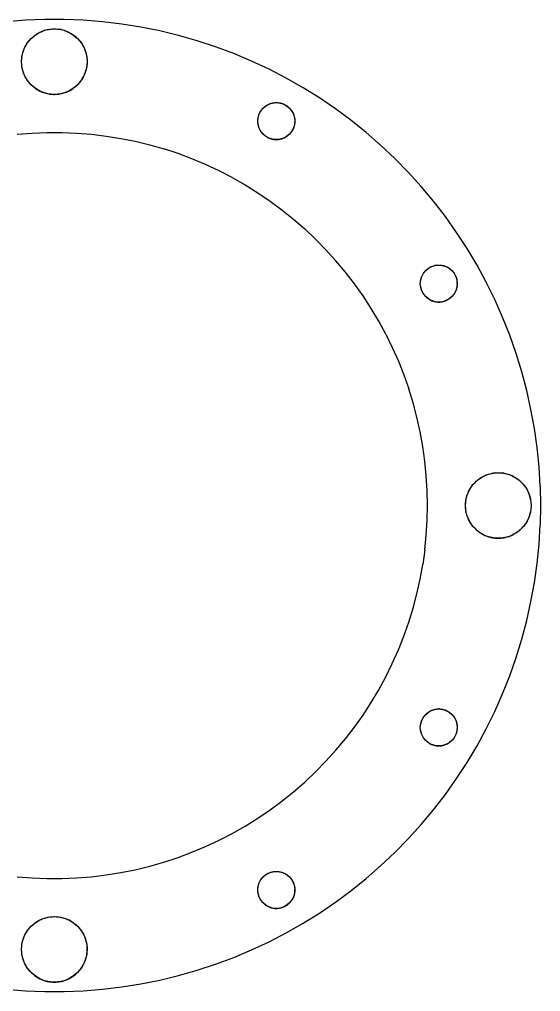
# Model space of a CAD drawing. Header units: millimetres. Extents: x -65 to 206, y -204 to 46.
# Drawn here: x -3.3 to 46, y -46 to 46 of the extents above; entities that cross this region are included whole.
import ezdxf

# ---------------------------------------------------------------- set-up
doc = ezdxf.new("R2010")
doc.units = ezdxf.units.MM
doc.layers.add('TOP_XY', color=7, linetype='Continuous')

msp = doc.modelspace()

# ---------------------------------------------------------------- linework, layer by layer
for centre, radius in [((0, 42), 3.1), ((21, 36.373), 1.75), ((36.373, 21), 1.75), ((42, 0), 3.1), ((36.373, -21), 1.75), ((21, -36.373), 1.75), ((0, -42), 3.1)]:
    msp.add_circle(centre, radius)
at = {"layer": 'TOP_XY'}
for p, q in [((-0.915, 45.991), (-2.742, 45.918)), ((0.915, 45.991), (-0.915, 45.991)), ((2.742, 45.918), (0.915, 45.991)), ((-2.742, 45.918), (-4.566, 45.773)), ((-0.43, 45.07), (-0.308, 45.085)), ((-0.308, 45.085), (-0.185, 45.094)), ((-0.185, 45.094), (-0.062, 45.099)), ((-0.062, 45.099), (0.062, 45.099)), ((0.062, 45.099), (0.185, 45.094)), ((0.185, 45.094), (0.308, 45.085)), ((0.308, 45.085), (0.43, 45.07)), ((4.566, 45.773), (2.742, 45.918)), ((6.382, 45.555), (4.566, 45.773)), ((8.188, 45.265), (6.382, 45.555)), ((9.981, 44.904), (8.188, 45.265)), ((-2.256, 44.126), (-2.17, 44.214)), ((-2.17, 44.214), (-2.08, 44.298)), ((-2.08, 44.298), (-1.987, 44.379)), ((-1.987, 44.379), (-1.891, 44.456)), ((-1.891, 44.456), (-1.792, 44.53)), ((-1.792, 44.53), (-1.69, 44.599)), ((-1.69, 44.599), (-1.585, 44.664)), ((-1.585, 44.664), (-1.478, 44.725)), ((-1.478, 44.725), (-1.369, 44.781)), ((-1.369, 44.781), (-1.257, 44.834)), ((-1.257, 44.834), (-1.143, 44.881)), ((-1.143, 44.881), (-1.028, 44.925)), ((-1.028, 44.925), (-0.911, 44.963)), ((-0.911, 44.963), (-0.792, 44.997)), ((-0.792, 44.997), (-0.673, 45.026)), ((-0.673, 45.026), (-0.552, 45.05)), ((-0.552, 45.05), (-0.43, 45.07)), ((0.552, 45.05), (0.43, 45.07)), ((0.673, 45.026), (0.552, 45.05)), ((0.673, 45.026), (0.792, 44.997)), ((0.792, 44.997), (0.911, 44.963)), ((0.911, 44.963), (1.028, 44.925)), ((1.028, 44.925), (1.143, 44.881)), ((1.143, 44.881), (1.257, 44.834)), ((1.257, 44.834), (1.369, 44.781)), ((1.369, 44.781), (1.478, 44.725)), ((1.478, 44.725), (1.585, 44.664)), ((1.585, 44.664), (1.69, 44.599)), ((1.69, 44.599), (1.792, 44.53)), ((1.792, 44.53), (1.891, 44.456)), ((1.891, 44.456), (1.987, 44.379)), ((1.987, 44.379), (2.08, 44.298)), ((2.08, 44.298), (2.17, 44.214)), ((2.17, 44.214), (2.256, 44.126)), ((11.758, 44.472), (9.981, 44.904)), ((13.517, 43.969), (11.758, 44.472)), ((-2.858, 43.201), (-2.808, 43.313)), ((-2.808, 43.313), (-2.754, 43.424)), ((-2.754, 43.424), (-2.695, 43.532)), ((-2.695, 43.532), (-2.632, 43.638)), ((-2.632, 43.638), (-2.565, 43.741)), ((-2.565, 43.741), (-2.493, 43.842)), ((-2.493, 43.842), (-2.418, 43.94)), ((-2.418, 43.94), (-2.339, 44.034)), ((-2.339, 44.034), (-2.256, 44.126)), ((2.256, 44.126), (2.339, 44.034)), ((2.339, 44.034), (2.418, 43.94)), ((2.418, 43.94), (2.493, 43.842)), ((2.493, 43.842), (2.565, 43.741)), ((2.565, 43.741), (2.632, 43.638)), ((2.632, 43.638), (2.695, 43.532)), ((2.695, 43.532), (2.754, 43.424)), ((2.754, 43.424), (2.808, 43.313)), ((2.808, 43.313), (2.858, 43.201)), ((15.254, 43.397), (13.517, 43.969)), ((16.968, 42.756), (15.254, 43.397)), ((-3.09, 42.246), (-3.078, 42.369)), ((-3.078, 42.369), (-3.061, 42.491)), ((-3.061, 42.491), (-3.039, 42.612)), ((-3.039, 42.612), (-3.012, 42.733)), ((-3.012, 42.733), (-2.981, 42.852)), ((-2.981, 42.852), (-2.944, 42.97)), ((-2.944, 42.97), (-2.904, 43.086)), ((-2.904, 43.086), (-2.858, 43.201)), ((2.858, 43.201), (2.904, 43.086)), ((2.904, 43.086), (2.944, 42.97)), ((2.944, 42.97), (2.981, 42.852)), ((2.981, 42.852), (3.012, 42.733)), ((3.012, 42.733), (3.039, 42.612)), ((3.039, 42.612), (3.061, 42.491)), ((3.061, 42.491), (3.078, 42.369)), ((3.078, 42.369), (3.09, 42.246)), ((18.654, 42.048), (16.968, 42.756)), ((-3.1, 42), (-3.098, 42.123)), ((-3.098, 41.877), (-3.1, 42)), ((-3.098, 42.123), (-3.09, 42.246)), ((-3.09, 41.754), (-3.098, 41.877)), ((-3.078, 41.631), (-3.09, 41.754)), ((-3.061, 41.509), (-3.078, 41.631)), ((-3.039, 41.388), (-3.061, 41.509)), ((3.061, 41.509), (3.039, 41.388)), ((3.078, 41.631), (3.061, 41.509)), ((3.09, 41.754), (3.078, 41.631)), ((3.09, 42.246), (3.098, 42.123)), ((3.098, 41.877), (3.09, 41.754)), ((3.098, 42.123), (3.1, 42)), ((3.1, 42), (3.098, 41.877)), ((20.311, 41.273), (18.654, 42.048)), ((-3.012, 41.267), (-3.039, 41.388)), ((-2.981, 41.148), (-3.012, 41.267)), ((-2.944, 41.03), (-2.981, 41.148)), ((-2.904, 40.914), (-2.944, 41.03)), ((-2.858, 40.799), (-2.904, 40.914)), ((-2.808, 40.687), (-2.858, 40.799)), ((-2.754, 40.576), (-2.808, 40.687)), ((-2.695, 40.468), (-2.754, 40.576)), ((2.695, 40.468), (2.754, 40.576)), ((2.754, 40.576), (2.808, 40.687)), ((2.808, 40.687), (2.858, 40.799)), ((2.858, 40.799), (2.904, 40.914)), ((2.904, 40.914), (2.944, 41.03)), ((2.944, 41.03), (2.981, 41.148)), ((2.981, 41.148), (3.012, 41.267)), ((3.039, 41.388), (3.012, 41.267)), ((21.936, 40.433), (20.311, 41.273)), ((-2.632, 40.362), (-2.695, 40.468)), ((-2.565, 40.259), (-2.632, 40.362)), ((-2.493, 40.158), (-2.565, 40.259)), ((-2.418, 40.06), (-2.493, 40.158)), ((-2.339, 39.966), (-2.418, 40.06)), ((-2.256, 39.874), (-2.339, 39.966)), ((-2.256, 39.874), (-2.17, 39.786)), ((-2.17, 39.786), (-2.08, 39.702)), ((-2.08, 39.702), (-1.987, 39.621)), ((-1.987, 39.621), (-1.891, 39.544)), ((1.891, 39.544), (1.987, 39.621)), ((1.987, 39.621), (2.08, 39.702)), ((2.08, 39.702), (2.17, 39.786)), ((2.17, 39.786), (2.256, 39.874)), ((2.256, 39.874), (2.339, 39.966)), ((2.339, 39.966), (2.418, 40.06)), ((2.418, 40.06), (2.493, 40.158)), ((2.493, 40.158), (2.565, 40.259)), ((2.565, 40.259), (2.632, 40.362)), ((2.632, 40.362), (2.695, 40.468)), ((23.526, 39.529), (21.936, 40.433)), ((-1.891, 39.544), (-1.792, 39.47)), ((-1.792, 39.47), (-1.69, 39.401)), ((-1.69, 39.401), (-1.585, 39.336)), ((-1.585, 39.336), (-1.478, 39.275)), ((-1.478, 39.275), (-1.369, 39.219)), ((-1.369, 39.219), (-1.257, 39.166)), ((-1.257, 39.166), (-1.143, 39.119)), ((-1.143, 39.119), (-1.028, 39.075)), ((-1.028, 39.075), (-0.911, 39.037)), ((-0.911, 39.037), (-0.792, 39.003)), ((-0.792, 39.003), (-0.673, 38.974)), ((-0.673, 38.974), (-0.552, 38.95)), ((-0.552, 38.95), (-0.43, 38.93)), ((-0.43, 38.93), (-0.308, 38.915)), ((-0.308, 38.915), (-0.185, 38.906)), ((-0.185, 38.906), (-0.062, 38.901)), ((-0.062, 38.901), (0.062, 38.901)), ((0.062, 38.901), (0.185, 38.906)), ((0.185, 38.906), (0.308, 38.915)), ((0.308, 38.915), (0.43, 38.93)), ((0.43, 38.93), (0.552, 38.95)), ((0.552, 38.95), (0.673, 38.974)), ((0.673, 38.974), (0.792, 39.003)), ((0.792, 39.003), (0.911, 39.037)), ((0.911, 39.037), (1.028, 39.075)), ((1.028, 39.075), (1.143, 39.119)), ((1.143, 39.119), (1.257, 39.166)), ((1.257, 39.166), (1.369, 39.219)), ((1.369, 39.219), (1.478, 39.275)), ((1.478, 39.275), (1.585, 39.336)), ((1.585, 39.336), (1.69, 39.401)), ((1.69, 39.401), (1.792, 39.47)), ((1.792, 39.47), (1.891, 39.544)), ((25.079, 38.562), (23.526, 39.529)), ((19.826, 37.67), (19.878, 37.716)), ((19.878, 37.716), (19.932, 37.76)), ((19.932, 37.76), (19.988, 37.801)), ((19.988, 37.801), (20.046, 37.84)), ((20.046, 37.84), (20.105, 37.877)), ((20.105, 37.877), (20.165, 37.911)), ((20.165, 37.911), (20.227, 37.943)), ((20.227, 37.943), (20.29, 37.973)), ((20.29, 37.973), (20.354, 38)), ((20.354, 38), (20.42, 38.024)), ((20.42, 38.024), (20.486, 38.046)), ((20.486, 38.046), (20.553, 38.065)), ((20.553, 38.065), (20.62, 38.081)), ((20.62, 38.081), (20.689, 38.095)), ((20.689, 38.095), (20.757, 38.106)), ((20.757, 38.106), (20.826, 38.114)), ((20.826, 38.114), (20.896, 38.12)), ((20.896, 38.12), (20.965, 38.123)), ((20.965, 38.123), (21.035, 38.123)), ((21.035, 38.123), (21.104, 38.12)), ((21.104, 38.12), (21.174, 38.114)), ((21.174, 38.114), (21.243, 38.106)), ((21.243, 38.106), (21.311, 38.095)), ((21.311, 38.095), (21.38, 38.081)), ((21.38, 38.081), (21.447, 38.065)), ((21.447, 38.065), (21.514, 38.046)), ((21.514, 38.046), (21.58, 38.024)), ((21.58, 38.024), (21.646, 38)), ((21.646, 38), (21.71, 37.973)), ((21.71, 37.973), (21.773, 37.943)), ((21.773, 37.943), (21.835, 37.911)), ((21.835, 37.911), (21.895, 37.877)), ((21.895, 37.877), (21.954, 37.84)), ((21.954, 37.84), (22.012, 37.801)), ((22.012, 37.801), (22.068, 37.76)), ((22.068, 37.76), (22.122, 37.716)), ((22.122, 37.716), (22.174, 37.67)), ((26.592, 37.535), (25.079, 38.562)), ((19.3, 36.787), (19.317, 36.854)), ((19.317, 36.854), (19.338, 36.92)), ((19.338, 36.92), (19.361, 36.986)), ((19.361, 36.986), (19.387, 37.051)), ((19.387, 37.051), (19.415, 37.114)), ((19.415, 37.114), (19.446, 37.177)), ((19.446, 37.177), (19.479, 37.238)), ((19.479, 37.238), (19.514, 37.298)), ((19.514, 37.298), (19.552, 37.356)), ((19.552, 37.356), (19.592, 37.413)), ((19.592, 37.413), (19.635, 37.468)), ((19.635, 37.468), (19.68, 37.521)), ((19.68, 37.521), (19.726, 37.573)), ((19.726, 37.573), (19.775, 37.623)), ((19.775, 37.623), (19.826, 37.67)), ((22.174, 37.67), (22.225, 37.623)), ((22.225, 37.623), (22.274, 37.573)), ((22.274, 37.573), (22.32, 37.521)), ((22.32, 37.521), (22.365, 37.468)), ((22.365, 37.468), (22.408, 37.413)), ((22.408, 37.413), (22.448, 37.356)), ((22.448, 37.356), (22.486, 37.298)), ((22.486, 37.298), (22.521, 37.238)), ((22.521, 37.238), (22.554, 37.177)), ((22.554, 37.177), (22.585, 37.114)), ((22.585, 37.114), (22.613, 37.051)), ((22.613, 37.051), (22.639, 36.986)), ((22.639, 36.986), (22.662, 36.92)), ((22.662, 36.92), (22.683, 36.854)), ((22.683, 36.854), (22.7, 36.787)), ((28.063, 36.448), (26.592, 37.535)), ((19.25, 36.373), (19.251, 36.443)), ((19.251, 36.303), (19.25, 36.373)), ((19.251, 36.443), (19.256, 36.512)), ((19.256, 36.234), (19.251, 36.303)), ((19.256, 36.512), (19.262, 36.581)), ((19.262, 36.165), (19.256, 36.234)), ((19.262, 36.581), (19.272, 36.65)), ((19.272, 36.096), (19.262, 36.165)), ((19.272, 36.65), (19.284, 36.719)), ((19.284, 36.027), (19.272, 36.096)), ((19.284, 36.719), (19.3, 36.787)), ((19.3, 35.959), (19.284, 36.027)), ((19.317, 35.892), (19.3, 35.959)), ((19.338, 35.826), (19.317, 35.892)), ((22.683, 35.892), (22.662, 35.826)), ((22.7, 35.959), (22.683, 35.892)), ((22.7, 36.787), (22.716, 36.719)), ((22.716, 36.027), (22.7, 35.959)), ((22.716, 36.719), (22.728, 36.65)), ((22.728, 36.096), (22.716, 36.027)), ((22.728, 36.65), (22.738, 36.581)), ((22.738, 36.165), (22.728, 36.096)), ((22.738, 36.581), (22.744, 36.512)), ((22.744, 36.234), (22.738, 36.165)), ((22.744, 36.512), (22.749, 36.443)), ((22.749, 36.303), (22.744, 36.234)), ((22.749, 36.443), (22.75, 36.373)), ((22.749, 36.303), (22.75, 36.373)), ((29.49, 35.303), (28.063, 36.448)), ((-3.504, 35.126), (-2.104, 35.237)), ((-2.104, 35.237), (-0.702, 35.293)), ((-0.702, 35.293), (0.702, 35.293)), ((0.702, 35.293), (2.104, 35.237)), ((2.104, 35.237), (3.504, 35.126)), ((3.504, 35.126), (4.897, 34.959)), ((4.897, 34.959), (6.283, 34.736)), ((19.361, 35.76), (19.338, 35.826)), ((19.387, 35.695), (19.361, 35.76)), ((19.415, 35.632), (19.387, 35.695)), ((19.446, 35.569), (19.415, 35.632)), ((19.479, 35.508), (19.446, 35.569)), ((19.514, 35.448), (19.479, 35.508)), ((19.552, 35.39), (19.514, 35.448)), ((19.592, 35.333), (19.552, 35.39)), ((19.635, 35.278), (19.592, 35.333)), ((19.68, 35.225), (19.635, 35.278)), ((19.726, 35.173), (19.68, 35.225)), ((19.726, 35.173), (19.775, 35.123)), ((19.775, 35.123), (19.826, 35.076)), ((19.826, 35.076), (19.878, 35.03)), ((19.878, 35.03), (19.932, 34.986)), ((19.932, 34.986), (19.988, 34.945)), ((22.012, 34.945), (22.068, 34.986)), ((22.068, 34.986), (22.122, 35.03)), ((22.122, 35.03), (22.174, 35.076)), ((22.174, 35.076), (22.225, 35.123)), ((22.225, 35.123), (22.274, 35.173)), ((22.32, 35.225), (22.274, 35.173)), ((22.365, 35.278), (22.32, 35.225)), ((22.408, 35.333), (22.365, 35.278)), ((22.448, 35.39), (22.408, 35.333)), ((22.486, 35.448), (22.448, 35.39)), ((22.521, 35.508), (22.486, 35.448)), ((22.554, 35.569), (22.521, 35.508)), ((22.585, 35.632), (22.554, 35.569)), ((22.613, 35.695), (22.585, 35.632)), ((22.639, 35.76), (22.613, 35.695)), ((22.662, 35.826), (22.639, 35.76)), ((30.871, 34.103), (29.49, 35.303)), ((6.283, 34.736), (7.659, 34.459)), ((7.659, 34.459), (9.023, 34.127)), ((9.023, 34.127), (10.373, 33.742)), ((19.988, 34.945), (20.046, 34.906)), ((20.046, 34.906), (20.105, 34.869)), ((20.105, 34.869), (20.165, 34.835)), ((20.165, 34.835), (20.227, 34.803)), ((20.227, 34.803), (20.29, 34.773)), ((20.29, 34.773), (20.354, 34.746)), ((20.354, 34.746), (20.42, 34.722)), ((20.42, 34.722), (20.486, 34.7)), ((20.486, 34.7), (20.553, 34.681)), ((20.553, 34.681), (20.62, 34.665)), ((20.62, 34.665), (20.689, 34.651)), ((20.689, 34.651), (20.757, 34.64)), ((20.757, 34.64), (20.826, 34.632)), ((20.826, 34.632), (20.896, 34.626)), ((20.896, 34.626), (20.965, 34.623)), ((20.965, 34.623), (21.035, 34.623)), ((21.035, 34.623), (21.104, 34.626)), ((21.104, 34.626), (21.174, 34.632)), ((21.174, 34.632), (21.243, 34.64)), ((21.243, 34.64), (21.311, 34.651)), ((21.311, 34.651), (21.38, 34.665)), ((21.38, 34.665), (21.447, 34.681)), ((21.447, 34.681), (21.514, 34.7)), ((21.514, 34.7), (21.58, 34.722)), ((21.58, 34.722), (21.646, 34.746)), ((21.646, 34.746), (21.71, 34.773)), ((21.71, 34.773), (21.773, 34.803)), ((21.773, 34.803), (21.835, 34.835)), ((21.835, 34.835), (21.895, 34.869)), ((21.895, 34.869), (21.954, 34.906)), ((21.954, 34.906), (22.012, 34.945)), ((32.202, 32.849), (30.871, 34.103)), ((11.706, 33.302), (10.373, 33.742)), ((13.021, 32.811), (11.706, 33.302)), ((14.315, 32.267), (13.021, 32.811)), ((15.587, 31.673), (14.315, 32.267)), ((33.482, 31.542), (32.202, 32.849)), ((16.833, 31.028), (15.587, 31.673)), ((34.71, 30.186), (33.482, 31.542)), ((16.833, 31.028), (18.054, 30.334)), ((18.054, 30.334), (19.245, 29.592)), ((19.245, 29.592), (20.407, 28.804)), ((35.883, 28.783), (34.71, 30.186)), ((20.407, 28.804), (21.536, 27.97)), ((36.999, 27.333), (35.883, 28.783)), ((21.536, 27.97), (22.631, 27.091)), ((22.631, 27.091), (23.69, 26.17)), ((38.056, 25.841), (36.999, 27.333)), ((23.69, 26.17), (24.711, 25.208)), ((39.053, 24.307), (38.056, 25.841)), ((25.694, 24.205), (24.711, 25.208)), ((26.636, 23.165), (25.694, 24.205)), ((39.989, 22.735), (39.053, 24.307)), ((27.536, 22.087), (26.636, 23.165)), ((28.392, 20.975), (27.536, 22.087)), ((34.966, 22.04), (35.008, 22.095)), ((35.008, 22.095), (35.053, 22.148)), ((35.053, 22.148), (35.099, 22.2)), ((35.099, 22.2), (35.148, 22.25)), ((35.148, 22.25), (35.199, 22.297)), ((35.199, 22.297), (35.251, 22.343)), ((35.251, 22.343), (35.305, 22.387)), ((35.305, 22.387), (35.361, 22.428)), ((35.361, 22.428), (35.419, 22.467)), ((35.478, 22.504), (35.419, 22.467)), ((35.539, 22.538), (35.478, 22.504)), ((35.539, 22.538), (35.6, 22.57)), ((35.6, 22.57), (35.663, 22.6)), ((35.663, 22.6), (35.728, 22.627)), ((35.728, 22.627), (35.793, 22.651)), ((35.793, 22.651), (35.859, 22.673)), ((35.859, 22.673), (35.926, 22.692)), ((35.926, 22.692), (35.993, 22.708)), ((36.062, 22.722), (35.993, 22.708)), ((36.13, 22.733), (36.062, 22.722)), ((36.13, 22.733), (36.199, 22.741)), ((36.199, 22.741), (36.269, 22.747)), ((36.269, 22.747), (36.338, 22.75)), ((36.338, 22.75), (36.408, 22.75)), ((36.408, 22.75), (36.477, 22.747)), ((36.477, 22.747), (36.547, 22.741)), ((36.547, 22.741), (36.616, 22.733)), ((36.616, 22.733), (36.685, 22.722)), ((36.685, 22.722), (36.753, 22.708)), ((36.753, 22.708), (36.82, 22.692)), ((36.887, 22.673), (36.82, 22.692)), ((36.953, 22.651), (36.887, 22.673)), ((36.953, 22.651), (37.019, 22.627)), ((37.019, 22.627), (37.083, 22.6)), ((37.083, 22.6), (37.146, 22.57)), ((37.146, 22.57), (37.208, 22.538)), ((37.208, 22.538), (37.268, 22.504)), ((37.268, 22.504), (37.327, 22.467)), ((37.327, 22.467), (37.385, 22.428)), ((37.385, 22.428), (37.441, 22.387)), ((37.441, 22.387), (37.495, 22.343)), ((37.495, 22.343), (37.547, 22.297)), ((37.547, 22.297), (37.598, 22.25)), ((37.598, 22.25), (37.647, 22.2)), ((37.694, 22.148), (37.647, 22.2)), ((37.738, 22.095), (37.694, 22.148)), ((37.738, 22.095), (37.781, 22.04)), ((40.861, 21.128), (39.989, 22.735)), ((34.629, 21.139), (34.636, 21.208)), ((34.636, 21.208), (34.645, 21.277)), ((34.645, 21.277), (34.658, 21.346)), ((34.658, 21.346), (34.673, 21.414)), ((34.673, 21.414), (34.69, 21.481)), ((34.69, 21.481), (34.711, 21.547)), ((34.711, 21.547), (34.734, 21.613)), ((34.734, 21.613), (34.76, 21.678)), ((34.76, 21.678), (34.788, 21.741)), ((34.788, 21.741), (34.819, 21.804)), ((34.819, 21.804), (34.852, 21.865)), ((34.852, 21.865), (34.887, 21.925)), ((34.887, 21.925), (34.925, 21.983)), ((34.925, 21.983), (34.966, 22.04)), ((37.781, 22.04), (37.821, 21.983)), ((37.821, 21.983), (37.859, 21.925)), ((37.859, 21.925), (37.894, 21.865)), ((37.894, 21.865), (37.928, 21.804)), ((37.928, 21.804), (37.958, 21.741)), ((37.958, 21.741), (37.987, 21.678)), ((37.987, 21.678), (38.012, 21.613)), ((38.012, 21.613), (38.035, 21.547)), ((38.035, 21.547), (38.056, 21.481)), ((38.056, 21.481), (38.073, 21.414)), ((38.073, 21.414), (38.089, 21.346)), ((38.089, 21.346), (38.101, 21.277)), ((38.111, 21.208), (38.101, 21.277)), ((38.118, 21.139), (38.111, 21.208)), ((29.204, 19.83), (28.392, 20.975)), ((34.623, 21), (34.624, 21.07)), ((34.624, 20.93), (34.623, 21)), ((34.624, 21.07), (34.629, 21.139)), ((34.629, 20.861), (34.624, 20.93)), ((34.636, 20.792), (34.629, 20.861)), ((34.645, 20.723), (34.636, 20.792)), ((34.658, 20.654), (34.645, 20.723)), ((34.673, 20.586), (34.658, 20.654)), ((34.69, 20.519), (34.673, 20.586)), ((34.711, 20.453), (34.69, 20.519)), ((34.734, 20.387), (34.711, 20.453)), ((34.76, 20.322), (34.734, 20.387)), ((34.788, 20.259), (34.76, 20.322)), ((34.819, 20.196), (34.788, 20.259)), ((37.958, 20.259), (37.928, 20.196)), ((37.958, 20.259), (37.987, 20.322)), ((37.987, 20.322), (38.012, 20.387)), ((38.035, 20.453), (38.012, 20.387)), ((38.056, 20.519), (38.035, 20.453)), ((38.073, 20.586), (38.056, 20.519)), ((38.089, 20.654), (38.073, 20.586)), ((38.101, 20.723), (38.089, 20.654)), ((38.111, 20.792), (38.101, 20.723)), ((38.118, 20.861), (38.111, 20.792)), ((38.118, 21.139), (38.122, 21.07)), ((38.122, 20.93), (38.118, 20.861)), ((38.123, 21), (38.122, 21.07)), ((38.122, 20.93), (38.123, 21)), ((41.669, 19.486), (40.861, 21.128)), ((29.969, 18.653), (29.204, 19.83)), ((34.852, 20.135), (34.819, 20.196)), ((34.887, 20.075), (34.852, 20.135)), ((34.925, 20.017), (34.887, 20.075)), ((34.966, 19.96), (34.925, 20.017)), ((35.008, 19.905), (34.966, 19.96)), ((35.053, 19.852), (35.008, 19.905)), ((35.099, 19.8), (35.053, 19.852)), ((35.099, 19.8), (35.148, 19.75)), ((35.148, 19.75), (35.199, 19.703)), ((35.199, 19.703), (35.251, 19.657)), ((35.251, 19.657), (35.305, 19.613)), ((35.305, 19.613), (35.361, 19.572)), ((35.361, 19.572), (35.419, 19.533)), ((35.419, 19.533), (35.478, 19.496)), ((35.478, 19.496), (35.539, 19.462)), ((35.539, 19.462), (35.6, 19.43)), ((35.6, 19.43), (35.663, 19.4)), ((35.663, 19.4), (35.728, 19.373)), ((35.728, 19.373), (35.793, 19.349)), ((35.793, 19.349), (35.859, 19.327)), ((35.859, 19.327), (35.926, 19.308)), ((36.82, 19.308), (36.887, 19.327)), ((36.953, 19.349), (36.887, 19.327)), ((37.019, 19.373), (36.953, 19.349)), ((37.019, 19.373), (37.083, 19.4)), ((37.083, 19.4), (37.146, 19.43)), ((37.208, 19.462), (37.146, 19.43)), ((37.268, 19.496), (37.208, 19.462)), ((37.327, 19.533), (37.268, 19.496)), ((37.385, 19.572), (37.327, 19.533)), ((37.441, 19.613), (37.385, 19.572)), ((37.495, 19.657), (37.441, 19.613)), ((37.495, 19.657), (37.547, 19.703)), ((37.547, 19.703), (37.598, 19.75)), ((37.647, 19.8), (37.598, 19.75)), ((37.694, 19.852), (37.647, 19.8)), ((37.738, 19.905), (37.694, 19.852)), ((37.781, 19.96), (37.738, 19.905)), ((37.821, 20.017), (37.781, 19.96)), ((37.859, 20.075), (37.821, 20.017)), ((37.894, 20.135), (37.859, 20.075)), ((37.928, 20.196), (37.894, 20.135)), ((42.41, 17.814), (41.669, 19.486)), ((30.687, 17.447), (29.969, 18.653)), ((35.926, 19.308), (35.993, 19.292)), ((35.993, 19.292), (36.062, 19.278)), ((36.062, 19.278), (36.13, 19.267)), ((36.13, 19.267), (36.199, 19.259)), ((36.199, 19.259), (36.269, 19.253)), ((36.269, 19.253), (36.338, 19.25)), ((36.338, 19.25), (36.408, 19.25)), ((36.408, 19.25), (36.477, 19.253)), ((36.477, 19.253), (36.547, 19.259)), ((36.547, 19.259), (36.616, 19.267)), ((36.616, 19.267), (36.685, 19.278)), ((36.685, 19.278), (36.753, 19.292)), ((36.753, 19.292), (36.82, 19.308)), ((43.085, 16.114), (42.41, 17.814)), ((31.356, 16.213), (30.687, 17.447)), ((31.356, 16.213), (31.976, 14.954)), ((43.692, 14.389), (43.085, 16.114)), ((31.976, 14.954), (32.545, 13.671)), ((44.229, 12.64), (43.692, 14.389)), ((32.545, 13.671), (33.063, 12.366)), ((33.063, 12.366), (33.529, 11.042)), ((44.697, 10.872), (44.229, 12.64)), ((33.941, 9.7), (33.529, 11.042)), ((45.094, 9.086), (44.697, 10.872)), ((34.3, 8.343), (33.941, 9.7)), ((34.604, 6.973), (34.3, 8.343)), ((45.419, 7.286), (45.094, 9.086)), ((34.854, 5.591), (34.604, 6.973)), ((45.673, 5.475), (45.419, 7.286)), ((35.049, 4.201), (34.854, 5.591)), ((45.855, 3.655), (45.673, 5.475)), ((35.188, 2.805), (35.049, 4.201)), ((35.272, 1.403), (35.188, 2.805)), ((40.522, 2.725), (40.631, 2.781)), ((40.631, 2.781), (40.743, 2.834)), ((40.743, 2.834), (40.857, 2.881)), ((40.857, 2.881), (40.972, 2.925)), ((40.972, 2.925), (41.089, 2.963)), ((41.089, 2.963), (41.208, 2.997)), ((41.208, 2.997), (41.327, 3.026)), ((41.327, 3.026), (41.448, 3.05)), ((41.57, 3.07), (41.448, 3.05)), ((41.692, 3.085), (41.57, 3.07)), ((41.692, 3.085), (41.815, 3.094)), ((41.815, 3.094), (41.938, 3.099)), ((41.938, 3.099), (42.062, 3.099)), ((42.062, 3.099), (42.185, 3.094)), ((42.185, 3.094), (42.308, 3.085)), ((42.43, 3.07), (42.308, 3.085)), ((42.552, 3.05), (42.43, 3.07)), ((42.552, 3.05), (42.673, 3.026)), ((42.673, 3.026), (42.792, 2.997)), ((42.792, 2.997), (42.911, 2.963)), ((42.911, 2.963), (43.028, 2.925)), ((43.028, 2.925), (43.143, 2.881)), ((43.143, 2.881), (43.257, 2.834)), ((43.369, 2.781), (43.257, 2.834)), ((43.478, 2.725), (43.369, 2.781)), ((45.964, 1.829), (45.855, 3.655)), ((39.435, 1.741), (39.507, 1.842)), ((39.507, 1.842), (39.582, 1.94)), ((39.582, 1.94), (39.661, 2.034)), ((39.661, 2.034), (39.744, 2.126)), ((39.744, 2.126), (39.83, 2.214)), ((39.83, 2.214), (39.92, 2.298)), ((39.92, 2.298), (40.013, 2.379)), ((40.013, 2.379), (40.109, 2.456)), ((40.109, 2.456), (40.208, 2.53)), ((40.208, 2.53), (40.31, 2.599)), ((40.31, 2.599), (40.415, 2.664)), ((40.415, 2.664), (40.522, 2.725)), ((43.478, 2.725), (43.585, 2.664)), ((43.585, 2.664), (43.69, 2.599)), ((43.69, 2.599), (43.792, 2.53)), ((43.792, 2.53), (43.891, 2.456)), ((43.987, 2.379), (43.891, 2.456)), ((44.08, 2.298), (43.987, 2.379)), ((44.08, 2.298), (44.17, 2.214)), ((44.17, 2.214), (44.256, 2.126)), ((44.256, 2.126), (44.339, 2.034)), ((44.418, 1.94), (44.339, 2.034)), ((44.493, 1.842), (44.418, 1.94)), ((44.493, 1.842), (44.565, 1.741)), ((35.3, 0), (35.272, 1.403)), ((39.019, 0.852), (39.056, 0.97)), ((39.056, 0.97), (39.096, 1.086)), ((39.096, 1.086), (39.142, 1.201)), ((39.142, 1.201), (39.192, 1.313)), ((39.192, 1.313), (39.246, 1.424)), ((39.246, 1.424), (39.305, 1.532)), ((39.305, 1.532), (39.368, 1.638)), ((39.368, 1.638), (39.435, 1.741)), ((44.565, 1.741), (44.632, 1.638)), ((44.632, 1.638), (44.695, 1.532)), ((44.695, 1.532), (44.754, 1.424)), ((44.754, 1.424), (44.808, 1.313)), ((44.808, 1.313), (44.858, 1.201)), ((44.858, 1.201), (44.904, 1.086)), ((44.904, 1.086), (44.944, 0.97)), ((44.944, 0.97), (44.981, 0.852)), ((45.964, 1.829), (46, 0)), ((38.9, 0), (38.902, 0.123)), ((38.902, -0.123), (38.9, 0)), ((38.902, 0.123), (38.91, 0.246)), ((38.91, 0.246), (38.922, 0.369)), ((38.922, 0.369), (38.939, 0.491)), ((38.939, 0.491), (38.961, 0.612)), ((38.961, 0.612), (38.988, 0.733)), ((38.988, 0.733), (39.019, 0.852)), ((45.012, 0.733), (44.981, 0.852)), ((45.039, 0.612), (45.012, 0.733)), ((45.039, 0.612), (45.061, 0.491)), ((45.061, 0.491), (45.078, 0.369)), ((45.078, 0.369), (45.09, 0.246)), ((45.09, 0.246), (45.098, 0.123)), ((45.098, 0.123), (45.1, 0)), ((45.1, 0), (45.098, -0.123)), ((46, 0), (45.964, -1.829)), ((35.272, -1.403), (35.3, 0)), ((38.91, -0.246), (38.902, -0.123)), ((38.922, -0.369), (38.91, -0.246)), ((38.939, -0.491), (38.922, -0.369)), ((38.961, -0.612), (38.939, -0.491)), ((38.988, -0.733), (38.961, -0.612)), ((39.019, -0.852), (38.988, -0.733)), ((39.056, -0.97), (39.019, -0.852)), ((44.944, -0.97), (44.981, -0.852)), ((44.981, -0.852), (45.012, -0.733)), ((45.012, -0.733), (45.039, -0.612)), ((45.061, -0.491), (45.039, -0.612)), ((45.078, -0.369), (45.061, -0.491)), ((45.09, -0.246), (45.078, -0.369)), ((45.098, -0.123), (45.09, -0.246)), ((35.188, -2.805), (35.272, -1.403)), ((39.096, -1.086), (39.056, -0.97)), ((39.142, -1.201), (39.096, -1.086)), ((39.192, -1.313), (39.142, -1.201)), ((39.246, -1.424), (39.192, -1.313)), ((39.305, -1.532), (39.246, -1.424)), ((39.368, -1.638), (39.305, -1.532)), ((39.435, -1.741), (39.368, -1.638)), ((39.507, -1.842), (39.435, -1.741)), ((44.565, -1.741), (44.493, -1.842)), ((44.632, -1.638), (44.565, -1.741)), ((44.695, -1.532), (44.632, -1.638)), ((44.754, -1.424), (44.695, -1.532)), ((44.808, -1.313), (44.754, -1.424)), ((44.858, -1.201), (44.808, -1.313)), ((44.904, -1.086), (44.858, -1.201)), ((44.944, -0.97), (44.904, -1.086)), ((45.855, -3.655), (45.964, -1.829)), ((39.582, -1.94), (39.507, -1.842)), ((39.661, -2.034), (39.582, -1.94)), ((39.744, -2.126), (39.661, -2.034)), ((39.744, -2.126), (39.83, -2.214)), ((39.83, -2.214), (39.92, -2.298)), ((39.92, -2.298), (40.013, -2.379)), ((40.013, -2.379), (40.109, -2.456)), ((40.109, -2.456), (40.208, -2.53)), ((40.208, -2.53), (40.31, -2.599)), ((40.31, -2.599), (40.415, -2.664)), ((40.415, -2.664), (40.522, -2.725)), ((40.522, -2.725), (40.631, -2.781)), ((43.369, -2.781), (43.478, -2.725)), ((43.585, -2.664), (43.478, -2.725)), ((43.69, -2.599), (43.585, -2.664)), ((43.792, -2.53), (43.69, -2.599)), ((43.891, -2.456), (43.792, -2.53)), ((43.987, -2.379), (43.891, -2.456)), ((44.08, -2.298), (43.987, -2.379)), ((44.17, -2.214), (44.08, -2.298)), ((44.17, -2.214), (44.256, -2.126)), ((44.256, -2.126), (44.339, -2.034)), ((44.339, -2.034), (44.418, -1.94)), ((44.418, -1.94), (44.493, -1.842)), ((35.049, -4.201), (35.188, -2.805)), ((40.631, -2.781), (40.743, -2.834)), ((40.743, -2.834), (40.857, -2.881)), ((40.857, -2.881), (40.972, -2.925)), ((40.972, -2.925), (41.089, -2.963)), ((41.089, -2.963), (41.208, -2.997)), ((41.208, -2.997), (41.327, -3.026)), ((41.327, -3.026), (41.448, -3.05)), ((41.448, -3.05), (41.57, -3.07)), ((41.57, -3.07), (41.692, -3.085)), ((41.692, -3.085), (41.815, -3.094)), ((41.815, -3.094), (41.938, -3.099)), ((41.938, -3.099), (42.062, -3.099)), ((42.062, -3.099), (42.185, -3.094)), ((42.185, -3.094), (42.308, -3.085)), ((42.308, -3.085), (42.43, -3.07)), ((42.43, -3.07), (42.552, -3.05)), ((42.552, -3.05), (42.673, -3.026)), ((42.792, -2.997), (42.673, -3.026)), ((42.911, -2.963), (42.792, -2.997)), ((42.911, -2.963), (43.028, -2.925)), ((43.028, -2.925), (43.143, -2.881)), ((43.143, -2.881), (43.257, -2.834)), ((43.257, -2.834), (43.369, -2.781)), ((45.673, -5.475), (45.855, -3.655)), ((35.049, -4.201), (34.854, -5.591)), ((45.419, -7.286), (45.673, -5.475)), ((34.604, -6.973), (34.854, -5.591)), ((34.3, -8.343), (34.604, -6.973)), ((45.094, -9.086), (45.419, -7.286)), ((33.941, -9.7), (34.3, -8.343)), ((44.697, -10.872), (45.094, -9.086)), ((33.529, -11.042), (33.941, -9.7)), ((44.229, -12.64), (44.697, -10.872)), ((33.063, -12.366), (33.529, -11.042)), ((32.545, -13.671), (33.063, -12.366)), ((43.692, -14.389), (44.229, -12.64)), ((31.976, -14.954), (32.545, -13.671)), ((43.085, -16.114), (43.692, -14.389)), ((31.356, -16.213), (31.976, -14.954)), ((30.687, -17.447), (31.356, -16.213)), ((42.41, -17.814), (43.085, -16.114)), ((29.969, -18.653), (30.687, -17.447)), ((41.669, -19.486), (42.41, -17.814)), ((29.204, -19.83), (29.969, -18.653)), ((35.859, -19.327), (35.926, -19.308)), ((35.926, -19.308), (35.993, -19.292)), ((35.993, -19.292), (36.062, -19.278)), ((36.062, -19.278), (36.13, -19.267)), ((36.13, -19.267), (36.199, -19.259)), ((36.199, -19.259), (36.269, -19.253)), ((36.338, -19.25), (36.269, -19.253)), ((36.408, -19.25), (36.338, -19.25)), ((36.408, -19.25), (36.477, -19.253)), ((36.477, -19.253), (36.547, -19.259)), ((36.547, -19.259), (36.616, -19.267)), ((36.616, -19.267), (36.685, -19.278)), ((36.685, -19.278), (36.753, -19.292)), ((36.753, -19.292), (36.82, -19.308)), ((36.82, -19.308), (36.887, -19.327)), ((28.392, -20.975), (29.204, -19.83)), ((34.788, -20.259), (34.819, -20.196)), ((34.819, -20.196), (34.852, -20.135)), ((34.852, -20.135), (34.887, -20.075)), ((34.887, -20.075), (34.925, -20.017)), ((34.925, -20.017), (34.966, -19.96)), ((34.966, -19.96), (35.008, -19.905)), ((35.008, -19.905), (35.053, -19.852)), ((35.053, -19.852), (35.099, -19.8)), ((35.099, -19.8), (35.148, -19.75)), ((35.148, -19.75), (35.199, -19.703)), ((35.199, -19.703), (35.251, -19.657)), ((35.251, -19.657), (35.305, -19.613)), ((35.305, -19.613), (35.361, -19.572)), ((35.361, -19.572), (35.419, -19.533)), ((35.419, -19.533), (35.478, -19.496)), ((35.478, -19.496), (35.539, -19.462)), ((35.539, -19.462), (35.6, -19.43)), ((35.6, -19.43), (35.663, -19.4)), ((35.663, -19.4), (35.728, -19.373)), ((35.728, -19.373), (35.793, -19.349)), ((35.793, -19.349), (35.859, -19.327)), ((36.887, -19.327), (36.953, -19.349)), ((36.953, -19.349), (37.019, -19.373)), ((37.083, -19.4), (37.019, -19.373)), ((37.146, -19.43), (37.083, -19.4)), ((37.146, -19.43), (37.208, -19.462)), ((37.208, -19.462), (37.268, -19.496)), ((37.268, -19.496), (37.327, -19.533)), ((37.327, -19.533), (37.385, -19.572)), ((37.385, -19.572), (37.441, -19.613)), ((37.441, -19.613), (37.495, -19.657)), ((37.547, -19.703), (37.495, -19.657)), ((37.598, -19.75), (37.547, -19.703)), ((37.598, -19.75), (37.647, -19.8)), ((37.647, -19.8), (37.694, -19.852)), ((37.694, -19.852), (37.738, -19.905)), ((37.738, -19.905), (37.781, -19.96)), ((37.781, -19.96), (37.821, -20.017)), ((37.821, -20.017), (37.859, -20.075)), ((37.859, -20.075), (37.894, -20.135)), ((37.894, -20.135), (37.928, -20.196)), ((37.928, -20.196), (37.958, -20.259)), ((40.861, -21.128), (41.669, -19.486)), ((27.536, -22.087), (28.392, -20.975)), ((34.623, -21), (34.624, -20.93)), ((34.624, -21.07), (34.623, -21)), ((34.624, -20.93), (34.629, -20.861)), ((34.629, -21.139), (34.624, -21.07)), ((34.629, -20.861), (34.636, -20.792)), ((34.636, -21.208), (34.629, -21.139)), ((34.636, -20.792), (34.645, -20.723)), ((34.645, -20.723), (34.658, -20.654)), ((34.658, -20.654), (34.673, -20.586)), ((34.673, -20.586), (34.69, -20.519)), ((34.69, -20.519), (34.711, -20.453)), ((34.711, -20.453), (34.734, -20.387)), ((34.734, -20.387), (34.76, -20.322)), ((34.76, -20.322), (34.788, -20.259)), ((37.987, -20.322), (37.958, -20.259)), ((38.012, -20.387), (37.987, -20.322)), ((38.012, -20.387), (38.035, -20.453)), ((38.035, -20.453), (38.056, -20.519)), ((38.056, -20.519), (38.073, -20.586)), ((38.073, -20.586), (38.089, -20.654)), ((38.089, -20.654), (38.101, -20.723)), ((38.101, -20.723), (38.111, -20.792)), ((38.111, -20.792), (38.118, -20.861)), ((38.111, -21.208), (38.118, -21.139)), ((38.118, -20.861), (38.122, -20.93)), ((38.122, -21.07), (38.118, -21.139)), ((38.122, -20.93), (38.123, -21)), ((38.123, -21), (38.122, -21.07)), ((39.989, -22.735), (40.861, -21.128)), ((34.645, -21.277), (34.636, -21.208)), ((34.658, -21.346), (34.645, -21.277)), ((34.673, -21.414), (34.658, -21.346)), ((34.69, -21.481), (34.673, -21.414)), ((34.711, -21.547), (34.69, -21.481)), ((34.734, -21.613), (34.711, -21.547)), ((34.76, -21.678), (34.734, -21.613)), ((34.788, -21.741), (34.76, -21.678)), ((34.819, -21.804), (34.788, -21.741)), ((34.852, -21.865), (34.819, -21.804)), ((34.887, -21.925), (34.852, -21.865)), ((34.925, -21.983), (34.887, -21.925)), ((34.966, -22.04), (34.925, -21.983)), ((35.008, -22.095), (34.966, -22.04)), ((37.738, -22.095), (37.781, -22.04)), ((37.821, -21.983), (37.781, -22.04)), ((37.859, -21.925), (37.821, -21.983)), ((37.894, -21.865), (37.859, -21.925)), ((37.928, -21.804), (37.894, -21.865)), ((37.958, -21.741), (37.928, -21.804)), ((37.987, -21.678), (37.958, -21.741)), ((38.012, -21.613), (37.987, -21.678)), ((38.035, -21.547), (38.012, -21.613)), ((38.056, -21.481), (38.035, -21.547)), ((38.073, -21.414), (38.056, -21.481)), ((38.089, -21.346), (38.073, -21.414)), ((38.101, -21.277), (38.089, -21.346)), ((38.101, -21.277), (38.111, -21.208)), ((26.636, -23.165), (27.536, -22.087)), ((35.053, -22.148), (35.008, -22.095)), ((35.099, -22.2), (35.053, -22.148)), ((35.099, -22.2), (35.148, -22.25)), ((35.148, -22.25), (35.199, -22.297)), ((35.199, -22.297), (35.251, -22.343)), ((35.251, -22.343), (35.305, -22.387)), ((35.305, -22.387), (35.361, -22.428)), ((35.361, -22.428), (35.419, -22.467)), ((35.419, -22.467), (35.478, -22.504)), ((35.478, -22.504), (35.539, -22.538)), ((35.539, -22.538), (35.6, -22.57)), ((35.6, -22.57), (35.663, -22.6)), ((35.663, -22.6), (35.728, -22.627)), ((35.728, -22.627), (35.793, -22.651)), ((35.793, -22.651), (35.859, -22.673)), ((35.859, -22.673), (35.926, -22.692)), ((35.926, -22.692), (35.993, -22.708)), ((35.993, -22.708), (36.062, -22.722)), ((36.062, -22.722), (36.13, -22.733)), ((36.13, -22.733), (36.199, -22.741)), ((36.199, -22.741), (36.269, -22.747)), ((36.269, -22.747), (36.338, -22.75)), ((36.338, -22.75), (36.408, -22.75)), ((36.408, -22.75), (36.477, -22.747)), ((36.477, -22.747), (36.547, -22.741)), ((36.547, -22.741), (36.616, -22.733)), ((36.616, -22.733), (36.685, -22.722)), ((36.685, -22.722), (36.753, -22.708)), ((36.753, -22.708), (36.82, -22.692)), ((36.82, -22.692), (36.887, -22.673)), ((36.887, -22.673), (36.953, -22.651)), ((37.019, -22.627), (36.953, -22.651)), ((37.083, -22.6), (37.019, -22.627)), ((37.146, -22.57), (37.083, -22.6)), ((37.146, -22.57), (37.208, -22.538)), ((37.208, -22.538), (37.268, -22.504)), ((37.268, -22.504), (37.327, -22.467)), ((37.327, -22.467), (37.385, -22.428)), ((37.385, -22.428), (37.441, -22.387)), ((37.441, -22.387), (37.495, -22.343)), ((37.495, -22.343), (37.547, -22.297)), ((37.547, -22.297), (37.598, -22.25)), ((37.598, -22.25), (37.647, -22.2)), ((37.647, -22.2), (37.694, -22.148)), ((37.694, -22.148), (37.738, -22.095)), ((39.053, -24.307), (39.989, -22.735)), ((25.694, -24.205), (26.636, -23.165)), ((24.711, -25.208), (25.694, -24.205)), ((38.056, -25.841), (39.053, -24.307)), ((23.69, -26.17), (24.711, -25.208)), ((22.631, -27.091), (23.69, -26.17)), ((36.999, -27.333), (38.056, -25.841)), ((21.536, -27.97), (22.631, -27.091)), ((35.883, -28.783), (36.999, -27.333)), ((20.407, -28.804), (21.536, -27.97)), ((19.245, -29.592), (20.407, -28.804)), ((34.71, -30.186), (35.883, -28.783)), ((16.833, -31.028), (18.054, -30.334)), ((18.054, -30.334), (19.245, -29.592)), ((33.482, -31.542), (34.71, -30.186)), ((15.587, -31.673), (16.833, -31.028)), ((14.315, -32.267), (15.587, -31.673)), ((32.202, -32.849), (33.482, -31.542)), ((11.706, -33.302), (13.021, -32.811)), ((13.021, -32.811), (14.315, -32.267)), ((30.871, -34.103), (32.202, -32.849)), ((9.023, -34.127), (10.373, -33.742)), ((10.373, -33.742), (11.706, -33.302)), ((4.897, -34.959), (6.283, -34.736)), ((6.283, -34.736), (7.659, -34.459)), ((7.659, -34.459), (9.023, -34.127)), ((19.932, -34.986), (19.988, -34.945)), ((19.988, -34.945), (20.046, -34.906)), ((20.046, -34.906), (20.105, -34.869)), ((20.105, -34.869), (20.165, -34.835)), ((20.165, -34.835), (20.227, -34.803)), ((20.227, -34.803), (20.29, -34.773)), ((20.29, -34.773), (20.354, -34.746)), ((20.354, -34.746), (20.42, -34.722)), ((20.42, -34.722), (20.486, -34.7)), ((20.486, -34.7), (20.553, -34.681)), ((20.553, -34.681), (20.62, -34.665)), ((20.62, -34.665), (20.689, -34.651)), ((20.689, -34.651), (20.757, -34.64)), ((20.757, -34.64), (20.826, -34.632)), ((20.826, -34.632), (20.896, -34.626)), ((20.896, -34.626), (20.965, -34.623)), ((20.965, -34.623), (21.035, -34.623)), ((21.035, -34.623), (21.104, -34.626)), ((21.104, -34.626), (21.174, -34.632)), ((21.174, -34.632), (21.243, -34.64)), ((21.243, -34.64), (21.311, -34.651)), ((21.311, -34.651), (21.38, -34.665)), ((21.38, -34.665), (21.447, -34.681)), ((21.447, -34.681), (21.514, -34.7)), ((21.514, -34.7), (21.58, -34.722)), ((21.58, -34.722), (21.646, -34.746)), ((21.646, -34.746), (21.71, -34.773)), ((21.71, -34.773), (21.773, -34.803)), ((21.773, -34.803), (21.835, -34.835)), ((21.835, -34.835), (21.895, -34.869)), ((21.895, -34.869), (21.954, -34.906)), ((21.954, -34.906), (22.012, -34.945)), ((22.012, -34.945), (22.068, -34.986)), ((29.49, -35.303), (30.871, -34.103)), ((-3.504, -35.126), (-2.104, -35.237)), ((-2.104, -35.237), (-0.702, -35.293)), ((-0.702, -35.293), (0.702, -35.293)), ((0.702, -35.293), (2.104, -35.237)), ((2.104, -35.237), (3.504, -35.126)), ((3.504, -35.126), (4.897, -34.959)), ((19.317, -35.892), (19.338, -35.826)), ((19.338, -35.826), (19.361, -35.76)), ((19.361, -35.76), (19.387, -35.695)), ((19.387, -35.695), (19.415, -35.632)), ((19.415, -35.632), (19.446, -35.569)), ((19.446, -35.569), (19.479, -35.508)), ((19.479, -35.508), (19.514, -35.448)), ((19.514, -35.448), (19.552, -35.39)), ((19.552, -35.39), (19.592, -35.333)), ((19.592, -35.333), (19.635, -35.278)), ((19.635, -35.278), (19.68, -35.225)), ((19.68, -35.225), (19.726, -35.173)), ((19.726, -35.173), (19.775, -35.123)), ((19.775, -35.123), (19.826, -35.076)), ((19.826, -35.076), (19.878, -35.03)), ((19.878, -35.03), (19.932, -34.986)), ((22.068, -34.986), (22.122, -35.03)), ((22.122, -35.03), (22.174, -35.076)), ((22.225, -35.123), (22.174, -35.076)), ((22.274, -35.173), (22.225, -35.123)), ((22.274, -35.173), (22.32, -35.225)), ((22.365, -35.278), (22.32, -35.225)), ((22.408, -35.333), (22.365, -35.278)), ((22.408, -35.333), (22.448, -35.39)), ((22.448, -35.39), (22.486, -35.448)), ((22.486, -35.448), (22.521, -35.508)), ((22.521, -35.508), (22.554, -35.569)), ((22.554, -35.569), (22.585, -35.632)), ((22.585, -35.632), (22.613, -35.695)), ((22.639, -35.76), (22.613, -35.695)), ((22.662, -35.826), (22.639, -35.76)), ((22.662, -35.826), (22.683, -35.892)), ((28.063, -36.448), (29.49, -35.303)), ((19.25, -36.373), (19.251, -36.303)), ((19.251, -36.443), (19.25, -36.373)), ((19.251, -36.303), (19.256, -36.234)), ((19.256, -36.512), (19.251, -36.443)), ((19.256, -36.234), (19.262, -36.165)), ((19.262, -36.581), (19.256, -36.512)), ((19.262, -36.165), (19.272, -36.096)), ((19.272, -36.65), (19.262, -36.581)), ((19.272, -36.096), (19.284, -36.027)), ((19.284, -36.719), (19.272, -36.65)), ((19.284, -36.027), (19.3, -35.959)), ((19.3, -36.787), (19.284, -36.719)), ((19.3, -35.959), (19.317, -35.892)), ((19.317, -36.854), (19.3, -36.787)), ((22.683, -35.892), (22.7, -35.959)), ((22.7, -36.787), (22.683, -36.854)), ((22.7, -35.959), (22.716, -36.027)), ((22.716, -36.719), (22.7, -36.787)), ((22.716, -36.027), (22.728, -36.096)), ((22.728, -36.65), (22.716, -36.719)), ((22.728, -36.096), (22.738, -36.165)), ((22.738, -36.581), (22.728, -36.65)), ((22.738, -36.165), (22.744, -36.234)), ((22.744, -36.512), (22.738, -36.581)), ((22.744, -36.234), (22.749, -36.303)), ((22.744, -36.512), (22.749, -36.443)), ((22.75, -36.373), (22.749, -36.303)), ((22.749, -36.443), (22.75, -36.373)), ((26.592, -37.535), (28.063, -36.448)), ((19.338, -36.92), (19.317, -36.854)), ((19.361, -36.986), (19.338, -36.92)), ((19.387, -37.051), (19.361, -36.986)), ((19.415, -37.114), (19.387, -37.051)), ((19.446, -37.177), (19.415, -37.114)), ((19.479, -37.238), (19.446, -37.177)), ((19.514, -37.298), (19.479, -37.238)), ((19.552, -37.356), (19.514, -37.298)), ((19.592, -37.413), (19.552, -37.356)), ((19.635, -37.468), (19.592, -37.413)), ((19.68, -37.521), (19.635, -37.468)), ((19.726, -37.573), (19.68, -37.521)), ((19.726, -37.573), (19.775, -37.623)), ((19.775, -37.623), (19.826, -37.67)), ((19.826, -37.67), (19.878, -37.716)), ((22.122, -37.716), (22.174, -37.67)), ((22.174, -37.67), (22.225, -37.623)), ((22.225, -37.623), (22.274, -37.573)), ((22.274, -37.573), (22.32, -37.521)), ((22.32, -37.521), (22.365, -37.468)), ((22.365, -37.468), (22.408, -37.413)), ((22.408, -37.413), (22.448, -37.356)), ((22.448, -37.356), (22.486, -37.298)), ((22.486, -37.298), (22.521, -37.238)), ((22.554, -37.177), (22.521, -37.238)), ((22.585, -37.114), (22.554, -37.177)), ((22.613, -37.051), (22.585, -37.114)), ((22.639, -36.986), (22.613, -37.051)), ((22.662, -36.92), (22.639, -36.986)), ((22.683, -36.854), (22.662, -36.92)), ((25.079, -38.562), (26.592, -37.535)), ((19.878, -37.716), (19.932, -37.76)), ((19.932, -37.76), (19.988, -37.801)), ((19.988, -37.801), (20.046, -37.84)), ((20.046, -37.84), (20.105, -37.877)), ((20.105, -37.877), (20.165, -37.911)), ((20.165, -37.911), (20.227, -37.943)), ((20.227, -37.943), (20.29, -37.973)), ((20.29, -37.973), (20.354, -38)), ((20.354, -38), (20.42, -38.024)), ((20.42, -38.024), (20.486, -38.046)), ((20.486, -38.046), (20.553, -38.065)), ((20.553, -38.065), (20.62, -38.081)), ((20.62, -38.081), (20.689, -38.095)), ((20.689, -38.095), (20.757, -38.106)), ((20.757, -38.106), (20.826, -38.114)), ((20.826, -38.114), (20.896, -38.12)), ((20.896, -38.12), (20.965, -38.123)), ((20.965, -38.123), (21.035, -38.123)), ((21.035, -38.123), (21.104, -38.12)), ((21.104, -38.12), (21.174, -38.114)), ((21.174, -38.114), (21.243, -38.106)), ((21.243, -38.106), (21.311, -38.095)), ((21.311, -38.095), (21.38, -38.081)), ((21.38, -38.081), (21.447, -38.065)), ((21.447, -38.065), (21.514, -38.046)), ((21.514, -38.046), (21.58, -38.024)), ((21.58, -38.024), (21.646, -38)), ((21.646, -38), (21.71, -37.973)), ((21.71, -37.973), (21.773, -37.943)), ((21.773, -37.943), (21.835, -37.911)), ((21.835, -37.911), (21.895, -37.877)), ((21.895, -37.877), (21.954, -37.84)), ((21.954, -37.84), (22.012, -37.801)), ((22.012, -37.801), (22.068, -37.76)), ((22.068, -37.76), (22.122, -37.716)), ((23.526, -39.529), (25.079, -38.562)), ((-1.987, -39.621), (-1.891, -39.544)), ((-1.891, -39.544), (-1.792, -39.47)), ((-1.792, -39.47), (-1.69, -39.401)), ((-1.69, -39.401), (-1.585, -39.336)), ((-1.585, -39.336), (-1.478, -39.275)), ((-1.478, -39.275), (-1.369, -39.219)), ((-1.369, -39.219), (-1.257, -39.166)), ((-1.257, -39.166), (-1.143, -39.119)), ((-1.143, -39.119), (-1.028, -39.075)), ((-1.028, -39.075), (-0.911, -39.037)), ((-0.911, -39.037), (-0.792, -39.003)), ((-0.792, -39.003), (-0.673, -38.974)), ((-0.673, -38.974), (-0.552, -38.95)), ((-0.552, -38.95), (-0.43, -38.93)), ((-0.43, -38.93), (-0.308, -38.915)), ((-0.308, -38.915), (-0.185, -38.906)), ((-0.185, -38.906), (-0.062, -38.901)), ((-0.062, -38.901), (0.062, -38.901)), ((0.062, -38.901), (0.185, -38.906)), ((0.185, -38.906), (0.308, -38.915)), ((0.308, -38.915), (0.43, -38.93)), ((0.43, -38.93), (0.552, -38.95)), ((0.552, -38.95), (0.673, -38.974)), ((0.673, -38.974), (0.792, -39.003)), ((0.792, -39.003), (0.911, -39.037)), ((0.911, -39.037), (1.028, -39.075)), ((1.028, -39.075), (1.143, -39.119)), ((1.143, -39.119), (1.257, -39.166)), ((1.257, -39.166), (1.369, -39.219)), ((1.478, -39.275), (1.369, -39.219)), ((1.585, -39.336), (1.478, -39.275)), ((1.585, -39.336), (1.69, -39.401)), ((1.69, -39.401), (1.792, -39.47)), ((1.792, -39.47), (1.891, -39.544)), ((1.891, -39.544), (1.987, -39.621)), ((21.936, -40.433), (23.526, -39.529)), ((-2.754, -40.576), (-2.695, -40.468)), ((-2.695, -40.468), (-2.632, -40.362)), ((-2.632, -40.362), (-2.565, -40.259)), ((-2.565, -40.259), (-2.493, -40.158)), ((-2.493, -40.158), (-2.418, -40.06)), ((-2.418, -40.06), (-2.339, -39.966)), ((-2.339, -39.966), (-2.256, -39.874)), ((-2.256, -39.874), (-2.17, -39.786)), ((-2.17, -39.786), (-2.08, -39.702)), ((-2.08, -39.702), (-1.987, -39.621)), ((1.987, -39.621), (2.08, -39.702)), ((2.08, -39.702), (2.17, -39.786)), ((2.17, -39.786), (2.256, -39.874)), ((2.256, -39.874), (2.339, -39.966)), ((2.339, -39.966), (2.418, -40.06)), ((2.418, -40.06), (2.493, -40.158)), ((2.493, -40.158), (2.565, -40.259)), ((2.565, -40.259), (2.632, -40.362)), ((2.632, -40.362), (2.695, -40.468)), ((2.695, -40.468), (2.754, -40.576)), ((20.311, -41.273), (21.936, -40.433)), ((-3.061, -41.509), (-3.039, -41.388)), ((-3.039, -41.388), (-3.012, -41.267)), ((-3.012, -41.267), (-2.981, -41.148)), ((-2.981, -41.148), (-2.944, -41.03)), ((-2.944, -41.03), (-2.904, -40.914)), ((-2.904, -40.914), (-2.858, -40.799)), ((-2.858, -40.799), (-2.808, -40.687)), ((-2.808, -40.687), (-2.754, -40.576)), ((2.754, -40.576), (2.808, -40.687)), ((2.808, -40.687), (2.858, -40.799)), ((2.858, -40.799), (2.904, -40.914)), ((2.904, -40.914), (2.944, -41.03)), ((2.981, -41.148), (2.944, -41.03)), ((3.012, -41.267), (2.981, -41.148)), ((3.039, -41.388), (3.012, -41.267)), ((3.039, -41.388), (3.061, -41.509)), ((18.654, -42.048), (20.311, -41.273)), ((-3.1, -42), (-3.098, -41.877)), ((-3.098, -42.123), (-3.1, -42)), ((-3.098, -41.877), (-3.09, -41.754)), ((-3.09, -42.246), (-3.098, -42.123)), ((-3.09, -41.754), (-3.078, -41.631)), ((-3.078, -42.369), (-3.09, -42.246)), ((-3.078, -41.631), (-3.061, -41.509)), ((3.061, -41.509), (3.078, -41.631)), ((3.078, -41.631), (3.09, -41.754)), ((3.078, -42.369), (3.09, -42.246)), ((3.09, -41.754), (3.098, -41.877)), ((3.09, -42.246), (3.098, -42.123)), ((3.1, -42), (3.098, -41.877)), ((3.098, -42.123), (3.1, -42)), ((16.968, -42.756), (18.654, -42.048)), ((-3.061, -42.491), (-3.078, -42.369)), ((-3.039, -42.612), (-3.061, -42.491)), ((-3.012, -42.733), (-3.039, -42.612)), ((-2.981, -42.852), (-3.012, -42.733)), ((-2.944, -42.97), (-2.981, -42.852)), ((-2.904, -43.086), (-2.944, -42.97)), ((-2.858, -43.201), (-2.904, -43.086)), ((-2.808, -43.313), (-2.858, -43.201)), ((2.808, -43.313), (2.858, -43.201)), ((2.858, -43.201), (2.904, -43.086)), ((2.904, -43.086), (2.944, -42.97)), ((2.944, -42.97), (2.981, -42.852)), ((2.981, -42.852), (3.012, -42.733)), ((3.039, -42.612), (3.012, -42.733)), ((3.061, -42.491), (3.039, -42.612)), ((3.061, -42.491), (3.078, -42.369)), ((15.254, -43.397), (16.968, -42.756)), ((-2.754, -43.424), (-2.808, -43.313)), ((-2.695, -43.532), (-2.754, -43.424)), ((-2.632, -43.638), (-2.695, -43.532)), ((-2.565, -43.741), (-2.632, -43.638)), ((-2.493, -43.842), (-2.565, -43.741)), ((-2.418, -43.94), (-2.493, -43.842)), ((-2.339, -44.034), (-2.418, -43.94)), ((-2.256, -44.126), (-2.339, -44.034)), ((-2.256, -44.126), (-2.17, -44.214)), ((2.17, -44.214), (2.256, -44.126)), ((2.256, -44.126), (2.339, -44.034)), ((2.339, -44.034), (2.418, -43.94)), ((2.418, -43.94), (2.493, -43.842)), ((2.493, -43.842), (2.565, -43.741)), ((2.565, -43.741), (2.632, -43.638)), ((2.632, -43.638), (2.695, -43.532)), ((2.695, -43.532), (2.754, -43.424)), ((2.754, -43.424), (2.808, -43.313)), ((11.758, -44.472), (13.517, -43.969)), ((13.517, -43.969), (15.254, -43.397)), ((-2.17, -44.214), (-2.08, -44.298)), ((-2.08, -44.298), (-1.987, -44.379)), ((-1.987, -44.379), (-1.891, -44.456)), ((-1.891, -44.456), (-1.792, -44.53)), ((-1.792, -44.53), (-1.69, -44.599)), ((-1.69, -44.599), (-1.585, -44.664)), ((-1.585, -44.664), (-1.478, -44.725)), ((-1.478, -44.725), (-1.369, -44.781)), ((-1.369, -44.781), (-1.257, -44.834)), ((-1.257, -44.834), (-1.143, -44.881)), ((-1.143, -44.881), (-1.028, -44.925)), ((-1.028, -44.925), (-0.911, -44.963)), ((-0.911, -44.963), (-0.792, -44.997)), ((-0.792, -44.997), (-0.673, -45.026)), ((-0.673, -45.026), (-0.552, -45.05)), ((-0.552, -45.05), (-0.43, -45.07)), ((-0.43, -45.07), (-0.308, -45.085)), ((0.308, -45.085), (0.43, -45.07)), ((0.43, -45.07), (0.552, -45.05)), ((0.552, -45.05), (0.673, -45.026)), ((0.673, -45.026), (0.792, -44.997)), ((0.792, -44.997), (0.911, -44.963)), ((0.911, -44.963), (1.028, -44.925)), ((1.028, -44.925), (1.143, -44.881)), ((1.143, -44.881), (1.257, -44.834)), ((1.257, -44.834), (1.369, -44.781)), ((1.369, -44.781), (1.478, -44.725)), ((1.478, -44.725), (1.585, -44.664)), ((1.585, -44.664), (1.69, -44.599)), ((1.69, -44.599), (1.792, -44.53)), ((1.792, -44.53), (1.891, -44.456)), ((1.891, -44.456), (1.987, -44.379)), ((1.987, -44.379), (2.08, -44.298)), ((2.08, -44.298), (2.17, -44.214)), ((8.188, -45.265), (9.981, -44.904)), ((9.981, -44.904), (11.758, -44.472)), ((-4.566, -45.773), (-2.742, -45.918)), ((-2.742, -45.918), (-0.915, -45.991)), ((-0.915, -45.991), (0.915, -45.991)), ((-0.308, -45.085), (-0.185, -45.094)), ((-0.185, -45.094), (-0.062, -45.099)), ((-0.062, -45.099), (0.062, -45.099)), ((0.062, -45.099), (0.185, -45.094)), ((0.185, -45.094), (0.308, -45.085)), ((0.915, -45.991), (2.742, -45.918)), ((2.742, -45.918), (4.566, -45.773)), ((4.566, -45.773), (6.382, -45.555)), ((6.382, -45.555), (8.188, -45.265))]:
    msp.add_line(p, q, dxfattribs=at)

doc.saveas('drawing.dxf')
